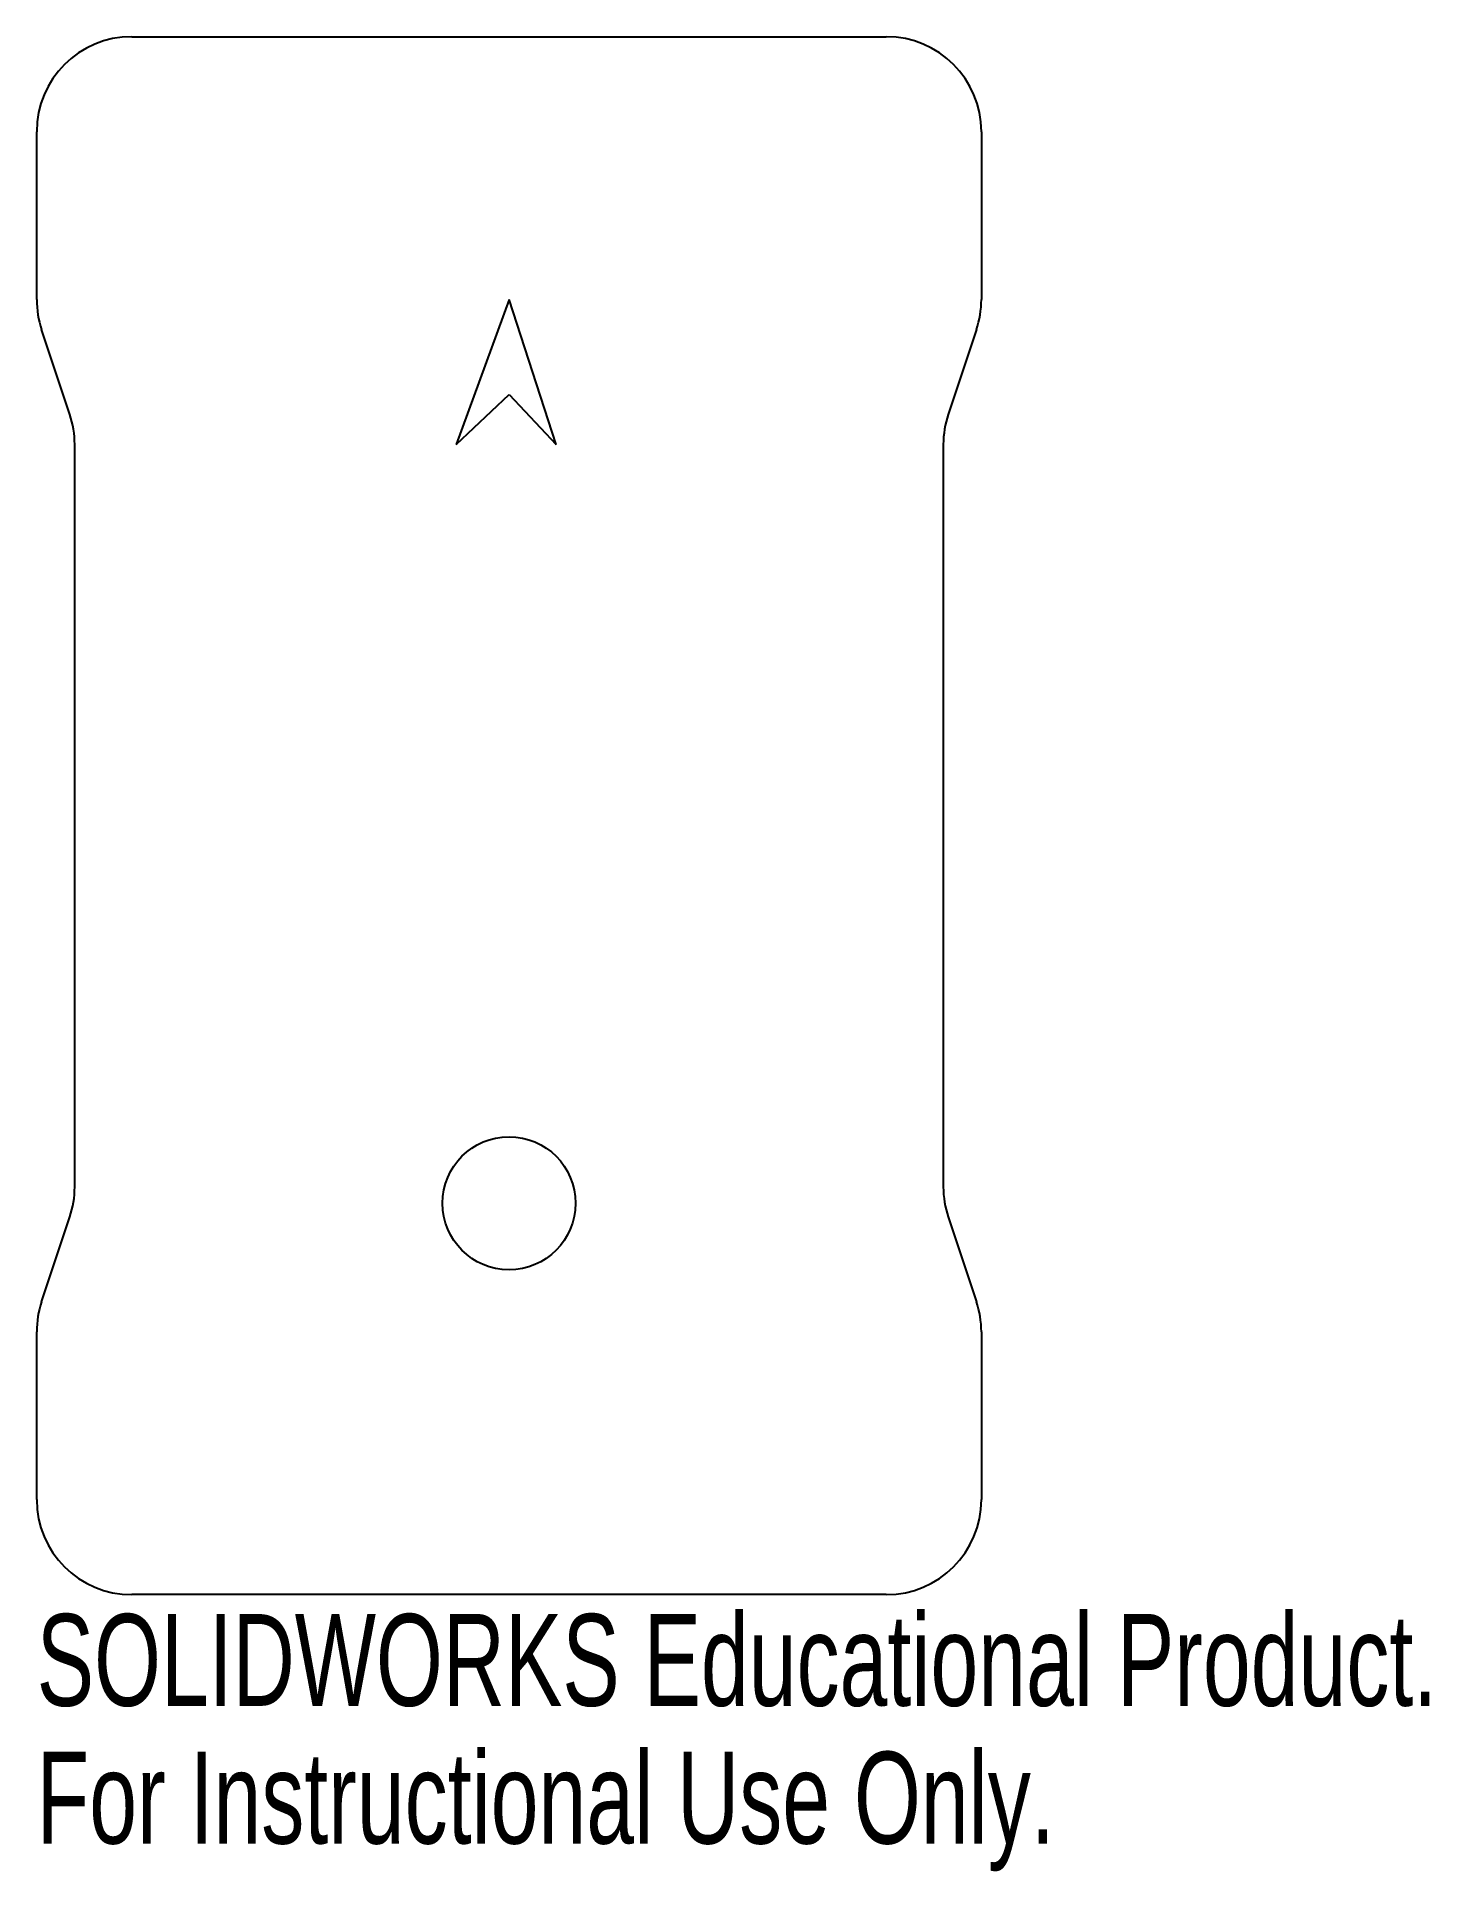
# Model space of a CAD drawing. Header units: millimetres. Extents: x -24.9 to 48.4, y -55.6 to 41.
import ezdxf

# ---------------------------------------------------------------- set-up
doc = ezdxf.new("R2010")
doc.units = ezdxf.units.MM
doc.styles.add('SLDTEXTSTYLE0', font='TXT', dxfattribs={"width": 0.7})

msp = doc.modelspace()

# ---------------------------------------------------------------- linework, layer by layer
at = {"color": 7, "linetype": 'Continuous'}
for p, q in [((-19.85, 41), (19.85, 41)), ((-24.85, 27.161), (-24.85, 36)), ((24.85, 36), (24.85, 27.161)), ((0, 27.161), (-2.777, 19.539)), ((2.474, 19.539), (0, 27.161)), ((-23.107, 21.12), (-24.593, 25.58)), ((24.593, 25.58), (23.107, 21.12)), ((-2.777, 19.539), (0, 22.16)), ((0, 22.16), (2.474, 19.539)), ((-22.85, -19.539), (-22.85, 19.539)), ((22.85, 19.539), (22.85, -19.539)), ((-24.593, -25.58), (-23.107, -21.12)), ((23.107, -21.12), (24.593, -25.58)), ((-24.85, -36), (-24.85, -27.161)), ((24.85, -27.161), (24.85, -36)), ((19.85, -41), (-19.85, -41))]:
    msp.add_line(p, q, dxfattribs=at)
msp.add_circle((0, -20.4), 3.5, dxfattribs=at)
for centre, start, end in [((-19.85, 36), 90, 180), ((19.85, 36), 0, 90), ((-19.85, 27.161), 180, 198.43495), ((19.85, 27.161), 341.56505, 0), ((-27.85, 19.539), 0, 18.43495), ((27.85, 19.539), 161.56505, 180), ((-27.85, -19.539), 341.56505, 0), ((27.85, -19.539), 180, 198.43495), ((-19.85, -27.161), 161.56505, 180), ((19.85, -27.161), 0, 18.43495), ((-19.85, -36), 180, 270), ((19.85, -36), 270, 0)]:
    msp.add_arc(centre, 5, start, end, dxfattribs=at)

# ---------------------------------------------------------------- texts
at = {"color": 7, "linetype": 'Continuous', "char_height": 4.83362, "attachment_point": 1, "style": 'SLDTEXTSTYLE0'}
for s, insert in [('SOLIDWORKS Educational Product.', (-24.85, -42.02)), ('For Instructional Use Only.', (-24.85, -49.27))]:
    msp.add_mtext(s, dxfattribs=dict(at, insert=insert))

doc.saveas('drawing.dxf')
